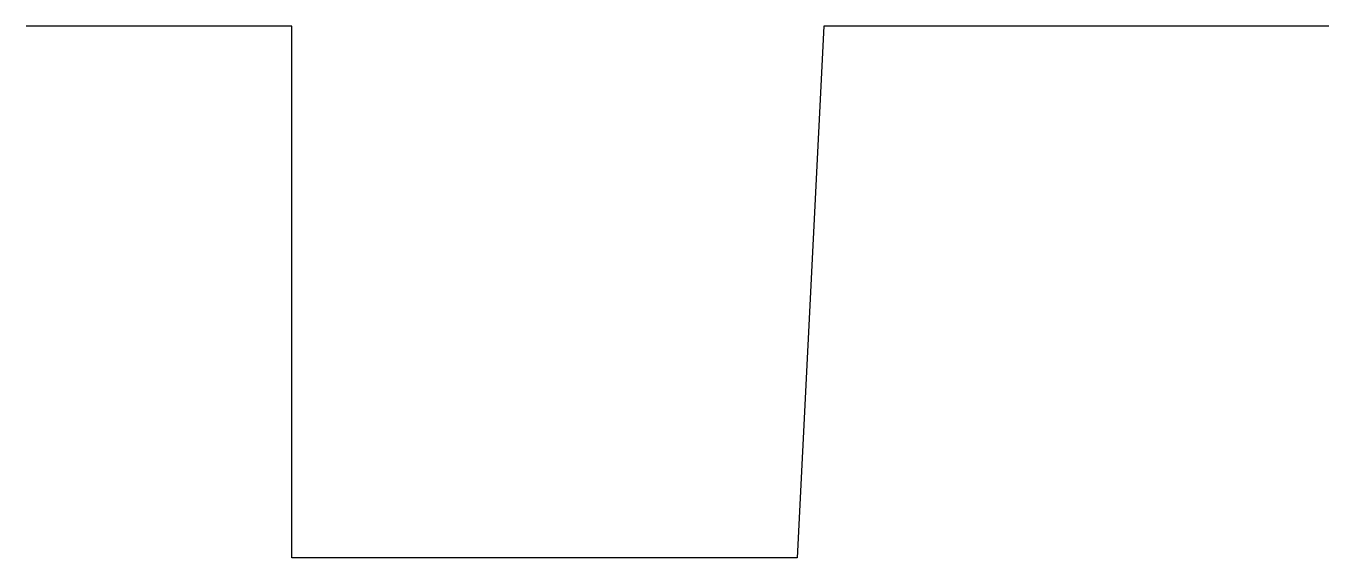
# Model space of a CAD drawing. Header units: millimetres. Extents: x -50 to -1, y -20 to 0.
import ezdxf

# ---------------------------------------------------------------- set-up
doc = ezdxf.new("R2010")
doc.units = ezdxf.units.MM
doc.header["$MEASUREMENT"] = 0
doc.layers.get('0').update_dxf_attribs({"lineweight": 25, "true_color": 0xffffff})

msp = doc.modelspace()

# ---------------------------------------------------------------- linework, layer by layer
for p, q in [((-40, 0), (-50, 0)), ((-40, -20), (-40, 0)), ((-20, 0), (-21, -20)), ((-1, 0), (-20, 0)), ((-21, -20), (-40, -20))]:
    msp.add_line(p, q)

doc.saveas('drawing.dxf')
